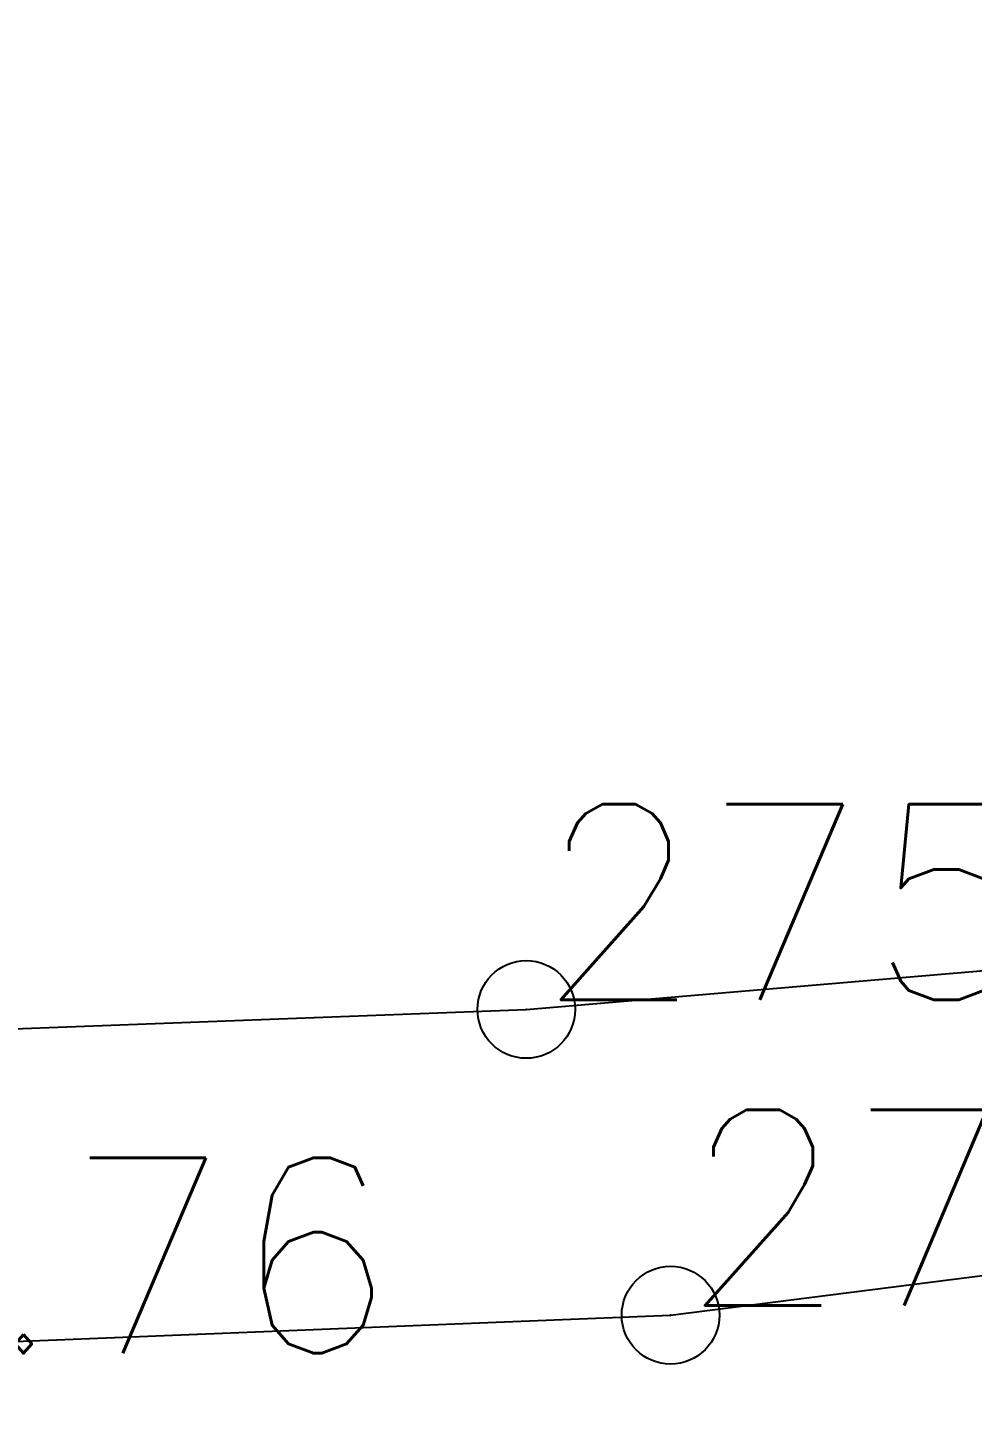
# Model space of a CAD drawing. Header units: millimetres. Extents: x 524954 to 526204, y 9523489 to 9524010.
# Drawn here: x 525451.93 to 525456.77, y 9523648.58 to 9523655.68 of the extents above; entities that cross this region are included whole.
import ezdxf

# ---------------------------------------------------------------- set-up
doc = ezdxf.new("R2010")
doc.units = ezdxf.units.MM
doc.header["$PDMODE"] = 32
doc.header["$PDSIZE"] = 0.5
for name, color, linetype in [('Bord_Route_Existante', 6, 'Continuous'), ('TopoAlt', 3, 'Continuous'), ('TOPOJIS', 7, 'Continuous')]:
    doc.layers.add(name, color=color, linetype=linetype)
doc.layers.add('Bord_Route_Existante_POLY3D', color=6, linetype='Continuous', plot=False)
doc.layers.add('Trottoir', color=7, linetype='Continuous', true_color=0xff6666)
doc.styles.add('Simplex 1.0', font='Simplex.shx', dxfattribs={"width": 0.99, "height": 1})

# ---------------------------------------------------------------- blocks, each defined once
blk = doc.blocks.new('TCPOINT M')
at = {"color": 0}
blk.add_point((0, 0), dxfattribs=at)
at = {"layer": 'TopoAlt', "style": 'Simplex 1.0', "width": 0.99}
blk.add_attdef('ALT', (0.15, 0.15), '', height=1, dxfattribs=at)

msp = doc.modelspace()

# ---------------------------------------------------------------- linework, layer by layer
at = {"layer": 'Bord_Route_Existante', "flags": 128}
msp.add_lwpolyline([(525366.9523, 9523679.2507), (525366.9539, 9523679.2499), (525373.6128, 9523675.331), (525387.934, 9523667.3507), (525398.7881, 9523661.5225), (525418.6803, 9523653.8046), (525430.8795, 9523651.5251), (525439.7007, 9523650.4379), (525443.7574, 9523650.2509), (525454.4846, 9523650.6552), (525458.6999, 9523651.0135), (525461.1124, 9523651.4025), (525467.9448, 9523652.3852)], dxfattribs=at)
at = {"layer": 'Bord_Route_Existante_POLY3D'}
msp.add_polyline3d([(525366.9523, 9523679.2507, 0), (525366.9539, 9523679.2499, 275.85), (525373.6128, 9523675.331, 275.95), (525373.7024, 9523675.2667, 275.81), (525387.934, 9523667.3507, 275.81), (525398.7881, 9523661.5225, 275.81), (525418.6803, 9523653.8046, 275.78), (525430.8795, 9523651.5251, 275.75), (525439.7007, 9523650.4379, 275.63), (525443.7574, 9523650.2509, 275.61), (525454.4846, 9523650.6552, 275.53), (525458.6999, 9523651.0135, 275.49), (525461.1124, 9523651.4025, 275.48), (525467.9448, 9523652.3852, 275.63)], dxfattribs=at)
at = {"layer": 'Trottoir', "flags": 128}
msp.add_lwpolyline([(525417.9887, 9523652.3154), (525421.3237, 9523651.6989), (525428.4567, 9523650.1804), (525435.1507, 9523649.3162), (525442.1548, 9523648.5841), (525449.1021, 9523648.8463), (525455.2231, 9523649.091), (525462.4088, 9523650.0032), (525462.4088, 9523650.0032), (525470.1084, 9523651.3291)], dxfattribs=at)

# ---------------------------------------------------------------- block references
at = {"layer": 'TOPOJIS'}
ref = msp.add_blockref('TCPOINT M', (525454.4846, 9523650.6552, 275.53), dxfattribs=at)
ref.add_attrib('ALT', '275.53', (525454.5346, 9523650.7052, 275.53), dxfattribs={"layer": 'TopoAlt', "height": 1, "style": 'Simplex 1.0', "width": 0.99})
ref = msp.add_blockref('TCPOINT M', (525455.2231, 9523649.091, 275.57), dxfattribs=at)
ref.add_attrib('ALT', '275.57', (525455.2731, 9523649.141, 275.57), dxfattribs={"layer": 'TopoAlt', "height": 1, "style": 'Simplex 1.0', "width": 0.99})
ref = msp.add_blockref('TCPOINT M', (525449.1021, 9523648.8463, 275.76), dxfattribs=at)
ref.add_attrib('ALT', '275.76', (525449.1521, 9523648.8963, 275.76), dxfattribs={"layer": 'TopoAlt', "height": 1, "style": 'Simplex 1.0', "width": 0.99})

doc.saveas('drawing.dxf')
